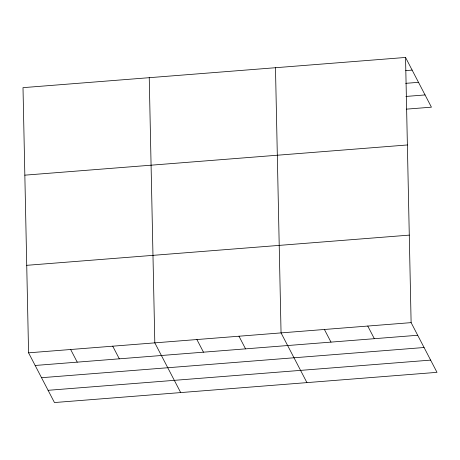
<?xml version="1.0" encoding="UTF-8"?>
<svg xmlns="http://www.w3.org/2000/svg" width="460" height="460" viewBox="0 0 460 460"><rect width="100%" height="100%" fill="white"/><g stroke="black" fill="none" stroke-linecap="round" stroke-linejoin="round"><path stroke-width="0.69" d="M405.542 57.454L23 87.653L28.572 352.826L54.458 402.546L437 372.347L411.119 322.632L405.542 57.454L431.428 107.174L406.548 109.135M405.731 70.599L412.125 70.098M405.703 83.34L418.496 82.328M405.869 96.45L425.057 94.938M24.84 175.162L407.382 144.963M26.732 265.322L409.279 235.123M28.572 352.826L411.119 322.632M35.155 365.47L417.697 335.271M41.526 377.706L424.068 347.507M48.087 390.31L430.629 360.117M367.764 326.054L374.342 338.698M324.409 329.475L330.987 342.119M306.935 382.616L281.054 332.896L275.477 67.724M238.976 336.22L245.554 348.864M196.892 339.543L203.475 352.182M180.694 392.581L154.813 342.861L149.241 77.688M112.734 346.184L119.312 358.829M70.656 349.508L77.234 362.147"/></g></svg>
